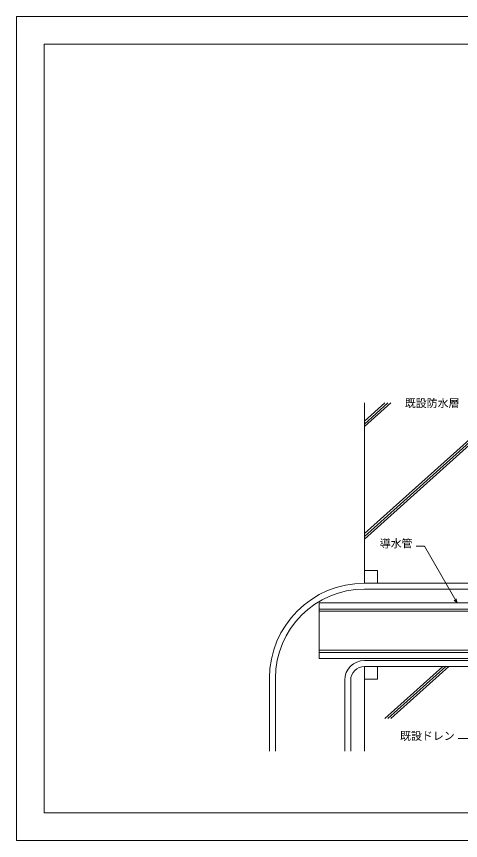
# Model space of a CAD drawing. Units: millimetres, scale not verified. Extents: x -840 to 840, y -594 to 594.
# Drawn here: x -840 to -200, y -594 to 594 of the extents above; entities that cross this region are included whole.
import ezdxf
from ezdxf.enums import TextEntityAlignment as Align

# ---------------------------------------------------------------- set-up
doc = ezdxf.new("R2010")
doc.units = ezdxf.units.MM
doc.header["$LTSCALE"] = 2
for name, color, linetype, lineweight in [('0-3_部材(ﾄﾞﾚﾝ)', 4, 'Continuous', 9), ('0-5_寸法線', 7, 'Continuous', 9), ('0-8_躯体', 7, 'Continuous', 9), ('0-A_文字', 5, 'Continuous', 9), ('0-B_輪郭線', 2, 'Continuous', 9), ('0-C_図面枠', 7, 'Continuous', 9)]:
    doc.layers.add(name, color=color, linetype=linetype, lineweight=lineweight)
doc.styles.add('ＭＳ ゴシック', font='')
doc.styles.get('ＭＳ ゴシック').set_extended_font_data('MS Gothic')

msp = doc.modelspace()

# ---------------------------------------------------------------- linework, layer by layer
at = {"layer": '0-3_部材(ﾄﾞﾚﾝ)', "color": 6}
for p, q in [((-163.346, -223.006), (-338.68, -223.006)), ((-163.346, -231.506), (-338.68, -231.506)), ((-163.346, -334.506), (-338.68, -334.506)), ((-163.346, -343.006), (-338.68, -343.006)), ((-475.68, -360.006), (-475.68, -465.368)), ((-467.18, -360.006), (-467.18, -465.368)), ((-367.18, -363.006), (-367.18, -465.368)), ((-358.68, -363.006), (-358.68, -465.368))]:
    msp.add_line(p, q, dxfattribs=at)
at = {"layer": '0-3_部材(ﾄﾞﾚﾝ)'}
for p, q in [((-404.136, -251.506), (-143.846, -251.506)), ((-404.136, -251.506), (-404.136, -331.506)), ((-404.136, -260.306), (-143.846, -260.306)), ((-404.136, -263.306), (-183.346, -263.306)), ((-183.346, -319.706), (-404.136, -319.706))]:
    msp.add_line(p, q, dxfattribs=at)
msp.add_lwpolyline([(-404.136, -331.506), (-143.846, -331.506), (-143.846, -322.706), (-404.136, -322.706)], dxfattribs=at)
at = {"layer": '0-3_部材(ﾄﾞﾚﾝ)', "color": 6}
for centre, radius in [((-338.68, -360.006), 137), ((-338.68, -360.006), 128.5), ((-338.68, -363.006), 28.5), ((-338.68, -363.006), 20)]:
    msp.add_arc(centre, radius, 90, 180, dxfattribs=at)
at = {"layer": '0-5_寸法線'}
for p, q in [((-252.503, -169.489), (-264.477, -169.489)), ((-205.151, -251.506), (-252.503, -169.489)), ((-183.162, -446.921), (-204.052, -446.921))]:
    msp.add_line(p, q, dxfattribs=at)
msp.add_lwpolyline([(-209.393, -247.264), (-205.151, -251.506), (-206.703, -245.711)], dxfattribs=at)
at = {"layer": '0-8_躯体'}
for p, q in [((-338.68, -223.006), (-338.68, 36.803)), ((-304.989, 36.803), (-338.68, 6.46)), ((-300.847, 36.803), (-338.68, 2.75)), ((-309.507, 36.803), (-338.68, 10.555)), ((-139.68, 27.477), (-338.68, -151.57)), ((-139.68, 23.563), (-338.68, -155.665)), ((-139.68, 19.744), (-338.68, -159.375)), ((-338.68, -465.368), (-338.68, -343.006)), ((-226.057, -343.006), (-309.641, -418.209)), ((-221.707, -343.006), (-305.206, -418.209)), ((-217.464, -343.006), (-301.014, -418.209))]:
    msp.add_line(p, q, dxfattribs=at)
for points in [[(-320.18, -223.006), (-320.18, -204.506), (-338.68, -204.506)], [(-338.68, -361.506), (-320.18, -361.506), (-320.18, -343.006)]]:
    msp.add_lwpolyline(points, dxfattribs=at)
at = {"layer": '0-B_輪郭線'}
msp.add_lwpolyline([(800, 554), (-800, 554), (-800, -554), (800, -554)], close=True, dxfattribs=at)
at = {"layer": '0-C_図面枠'}
msp.add_lwpolyline([(840, -594), (840, 594), (-840, 594), (-840, -594)], close=True, dxfattribs=at)

# ---------------------------------------------------------------- texts
at = {"layer": '0-A_文字', "color": 7, "style": 'ＭＳ ゴシック'}
for s, p in [('既設防水層', (-280.722, 27.159)), ('導水管', (-316.804, -175.063)), ('既設ドレン', (-287.59, -452.496))]:
    msp.add_text(s, height=11.54, dxfattribs=at).set_placement(p, align=Align.BOTTOM_LEFT)

doc.saveas('drawing.dxf')
